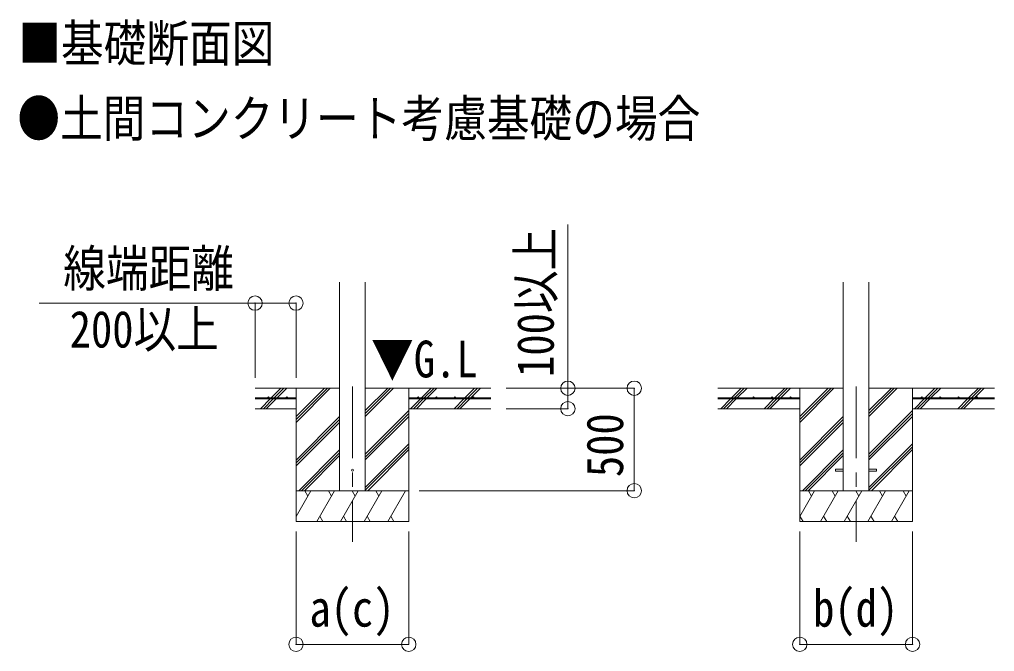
# Model space of a CAD drawing. Units: millimetres at full size, sheet at 1:70; details may follow other scales. Extents: x -19675 to 19675, y -13580 to 13580.
# Drawn here: x 10618 to 15375, y -9556 to -6471 of the extents above; entities that cross this region are included whole.
import ezdxf
from ezdxf.enums import TextEntityAlignment as Align

# ---------------------------------------------------------------- set-up
doc = ezdxf.new("R2010")
doc.units = ezdxf.units.MM
doc.header["$LTSCALE"] = 70
doc.header["$PDMODE"] = 32
doc.header["$PDSIZE"] = 70
doc.linetypes.add('CHAIN1', pattern=[8, 5, -1, 1, -1])
doc.layers.add('0-E', color=7, linetype='Continuous', lineweight=9)
doc.styles.add('ＭＳ ゴシック', font='')
doc.styles.get('ＭＳ ゴシック').set_extended_font_data('MS Gothic')

msp = doc.modelspace()

# ---------------------------------------------------------------- linework, layer by layer
at = {"layer": '0-E', "color": 6}
for p, q in [((13293.51, -7472.34), (13293.51, -8370.85)), ((11767.51, -7855.59), (11767.51, -8220.85)), ((11967.51, -7855.59), (11767.51, -7855.59)), ((11967.51, -7855.59), (11967.51, -8220.85)), ((13617.51, -8270.85), (12992.51, -8270.85)), ((13293.51, -8370.85), (12992.51, -8370.85)), ((11967.51, -9520.85), (11967.51, -8970.85)), ((12517.51, -9520.85), (12517.51, -8970.85)), ((14424.9, -9520.85), (14424.9, -8970.85)), ((14974.9, -9520.85), (14974.9, -8970.85)), ((11967.51, -9520.85), (12517.51, -9520.85)), ((14424.9, -9520.85), (14974.9, -9520.85))]:
    msp.add_line(p, q, dxfattribs=at)
at = {"layer": '0-E', "color": 4}
for p, q in [((12180.01, -8770.85), (12180.01, -7752.75)), ((12305.01, -8770.85), (12305.01, -7752.75)), ((14637.4, -7752.75), (14637.4, -8770.85)), ((14762.4, -7752.75), (14762.4, -8770.85)), ((14599.9, -8666.35), (14599.9, -8675.35)), ((14599.9, -8666.35), (14637.4, -8666.35)), ((14599.9, -8675.35), (14637.4, -8675.35)), ((14762.4, -8666.35), (14799.9, -8666.35)), ((14762.4, -8675.35), (14799.9, -8675.35)), ((14799.9, -8666.35), (14799.9, -8675.35))]:
    msp.add_line(p, q, dxfattribs=at)
at = {"layer": '0-E', "color": 6, "lineweight": 18}
msp.add_line((11767.51, -7855.59), (10714.67, -7855.59), dxfattribs=at)
at = {"layer": '0-E'}
for p, q in [((12180.01, -8270.85), (11767.51, -8270.85)), ((11846.48, -8318.35), (11893.98, -8270.85)), ((11860.62, -8318.35), (11908.12, -8270.85)), ((11874.76, -8318.35), (11922.26, -8270.85)), ((11967.51, -8270.85), (11967.51, -8920.85)), ((11967.51, -8437.73), (12134.39, -8270.85)), ((11967.51, -8423.59), (12120.25, -8270.85)), ((11967.51, -8409.44), (12106.11, -8270.85)), ((12305.01, -8408.6), (12442.76, -8270.85)), ((12305.01, -8394.45), (12428.62, -8270.85)), ((12305.01, -8380.31), (12414.48, -8270.85)), ((12305.01, -8270.85), (12917.51, -8270.85)), ((12517.51, -8270.85), (12517.51, -8920.85)), ((12579.11, -8318.35), (12626.61, -8270.85)), ((12593.25, -8318.35), (12640.75, -8270.85)), ((12607.39, -8318.35), (12654.89, -8270.85)), ((12791.24, -8318.35), (12838.74, -8270.85)), ((12805.38, -8318.35), (12852.88, -8270.85)), ((12819.53, -8318.35), (12867.03, -8270.85)), ((14637.4, -8270.85), (14024.9, -8270.85)), ((14091.73, -8318.35), (14139.23, -8270.85)), ((14110.73, -8313.49), (14153.38, -8270.85)), ((14120.02, -8318.35), (14167.52, -8270.85)), ((14303.87, -8318.35), (14351.37, -8270.85)), ((14318.01, -8318.35), (14365.51, -8270.85)), ((14332.15, -8318.35), (14379.65, -8270.85)), ((14424.9, -8270.85), (14424.9, -8920.85)), ((14424.9, -8437.73), (14591.78, -8270.85)), ((14424.9, -8423.59), (14577.64, -8270.85)), ((14424.9, -8409.44), (14563.5, -8270.85)), ((14762.4, -8408.6), (14900.15, -8270.85)), ((14762.4, -8394.45), (14886.01, -8270.85)), ((14762.4, -8380.31), (14871.87, -8270.85)), ((14762.4, -8270.85), (15374.9, -8270.85)), ((14974.9, -8270.85), (14974.9, -8920.85)), ((15036.5, -8318.35), (15084, -8270.85)), ((15050.64, -8318.35), (15098.14, -8270.85)), ((15064.78, -8318.35), (15112.28, -8270.85)), ((15248.63, -8318.35), (15296.13, -8270.85)), ((15262.77, -8318.35), (15310.27, -8270.85)), ((15276.92, -8318.35), (15324.42, -8270.85)), ((11795.38, -8369.44), (11841.48, -8323.35)), ((11808.12, -8370.85), (11855.62, -8323.35)), ((11822.26, -8370.85), (11869.76, -8323.35)), ((12526.61, -8370.85), (12574.11, -8323.35)), ((12540.75, -8370.85), (12588.25, -8323.35)), ((12554.89, -8370.85), (12602.39, -8323.35)), ((12738.74, -8370.85), (12786.24, -8323.35)), ((12752.88, -8370.85), (12800.38, -8323.35)), ((12767.03, -8370.85), (12814.53, -8323.35)), ((14039.23, -8370.85), (14086.73, -8323.35)), ((14053.38, -8370.85), (14100.88, -8323.35)), ((14067.52, -8370.85), (14115.02, -8323.35)), ((14252.77, -8369.44), (14298.87, -8323.35)), ((14265.51, -8370.85), (14313.01, -8323.35)), ((14279.65, -8370.85), (14327.15, -8323.35)), ((14984, -8370.85), (15031.5, -8323.35)), ((14998.14, -8370.85), (15045.64, -8323.35)), ((15012.28, -8370.85), (15059.78, -8323.35)), ((15196.13, -8370.85), (15243.63, -8323.35)), ((15210.27, -8370.85), (15257.77, -8323.35)), ((15224.41, -8370.85), (15271.92, -8323.35)), ((11967.51, -8370.85), (11767.51, -8370.85)), ((12517.51, -8370.85), (12917.51, -8370.85)), ((14424.9, -8370.85), (14024.9, -8370.85)), ((14974.9, -8370.85), (15374.9, -8370.85)), ((11967.51, -8621.57), (12180.01, -8409.08)), ((12305.01, -8592.44), (12517.51, -8379.94)), ((12305.01, -8606.58), (12517.51, -8394.09)), ((12305.01, -8620.73), (12517.51, -8408.23)), ((14424.9, -8621.57), (14637.4, -8409.08)), ((14762.4, -8592.44), (14974.9, -8379.94)), ((14762.4, -8606.58), (14974.9, -8394.09)), ((14762.4, -8620.73), (14974.9, -8408.23)), ((11967.51, -8635.72), (12180.01, -8423.22)), ((11967.51, -8649.86), (12180.01, -8437.36)), ((14424.9, -8635.72), (14637.4, -8423.22)), ((14424.9, -8649.86), (14637.4, -8437.36)), ((12305.01, -8754.57), (12517.51, -8542.07)), ((12305.01, -8768.71), (12517.51, -8556.22)), ((14762.4, -8754.57), (14974.9, -8542.07)), ((14762.4, -8768.71), (14974.9, -8556.22)), ((11980.37, -8770.85), (12180.01, -8571.21)), ((11994.51, -8770.85), (12180.01, -8585.35)), ((12008.66, -8770.85), (12180.01, -8599.49)), ((12317.02, -8770.85), (12517.51, -8570.36)), ((14437.76, -8770.85), (14637.4, -8571.21)), ((14451.9, -8770.85), (14637.4, -8585.35)), ((14466.05, -8770.85), (14637.4, -8599.49)), ((14774.41, -8770.85), (14974.9, -8570.36)), ((12517.51, -8770.85), (11967.51, -8770.85)), ((11967.51, -8896.3), (12039.94, -8770.85)), ((12024.94, -8796.83), (12009.94, -8770.85)), ((12068.81, -8920.85), (12155.41, -8770.85)), ((12140.41, -8796.83), (12125.41, -8770.85)), ((12184.28, -8920.85), (12270.88, -8770.85)), ((12255.88, -8796.83), (12240.88, -8770.85)), ((12299.75, -8920.85), (12386.35, -8770.85)), ((12371.35, -8796.83), (12356.35, -8770.85)), ((12415.22, -8920.85), (12501.82, -8770.85)), ((12471.82, -8770.85), (12471.82, -8770.85)), ((14974.9, -8770.85), (14424.9, -8770.85)), ((14424.9, -8896.3), (14497.33, -8770.85)), ((14482.33, -8796.83), (14467.33, -8770.85)), ((14526.2, -8920.85), (14612.8, -8770.85)), ((14597.8, -8796.83), (14582.8, -8770.85)), ((14641.67, -8920.85), (14728.27, -8770.85)), ((14713.27, -8796.83), (14698.27, -8770.85)), ((14757.14, -8920.85), (14843.74, -8770.85)), ((14828.74, -8796.83), (14813.74, -8770.85)), ((14872.61, -8920.85), (14959.21, -8770.85)), ((14944.21, -8796.83), (14929.21, -8770.85)), ((11967.51, -8920.85), (12517.51, -8920.85)), ((12083.81, -8894.87), (12098.81, -8920.85)), ((12199.28, -8894.87), (12214.28, -8920.85)), ((12314.75, -8894.87), (12329.75, -8920.85)), ((12430.22, -8894.87), (12445.22, -8920.85)), ((14424.9, -8920.85), (14974.9, -8920.85)), ((14425.73, -8894.87), (14440.73, -8920.85)), ((14541.2, -8894.87), (14556.2, -8920.85)), ((14656.67, -8894.87), (14671.67, -8920.85)), ((14772.14, -8894.87), (14787.14, -8920.85)), ((14887.61, -8894.87), (14902.61, -8920.85))]:
    msp.add_line(p, q, dxfattribs=at)
at = {"layer": '0-E', "linetype": 'CHAIN1'}
for p, q in [((12242.51, -8261.64), (12242.51, -9020.85)), ((14699.9, -8261.64), (14699.9, -9020.85))]:
    msp.add_line(p, q, dxfattribs=at)
at = {"layer": '0-E', "color": 3}
for p, q in [((11967.51, -8318.35), (11767.51, -8318.35)), ((11967.51, -8323.35), (11767.51, -8323.35)), ((11967.51, -8318.35), (11967.51, -8323.35)), ((12517.51, -8318.35), (12917.51, -8318.35)), ((12517.51, -8318.35), (12517.51, -8323.35)), ((12517.51, -8323.35), (12917.51, -8323.35)), ((14424.9, -8318.35), (14024.9, -8318.35)), ((14424.9, -8323.35), (14024.9, -8323.35)), ((14105.88, -8318.35), (14107.54, -8316.68)), ((14424.9, -8318.35), (14424.9, -8323.35)), ((14974.9, -8318.35), (15374.9, -8318.35)), ((14974.9, -8318.35), (14974.9, -8323.35)), ((14974.9, -8323.35), (15374.9, -8323.35))]:
    msp.add_line(p, q, dxfattribs=at)
at = {"layer": '0-E', "color": 6}
msp.add_lwpolyline([(13617.51, -8270.85), (13617.51, -8770.85), (12567.51, -8770.85)], dxfattribs=at)
at = {"layer": '0-E', "color": 3}
for centre in [(11832.51, -8315.85), (11922.51, -8315.85), (12562.51, -8315.85), (12652.51, -8315.85), (12742.51, -8315.85), (12832.51, -8315.85), (14109.9, -8315.85), (14199.9, -8315.85), (14289.9, -8315.85), (14379.9, -8315.85), (15019.9, -8315.85), (15109.9, -8315.85), (15199.9, -8315.85), (15289.9, -8315.85)]:
    msp.add_circle(centre, 2.5, dxfattribs=at)
at = {"layer": '0-E'}
msp.add_circle((12242.51, -8670.85), 5, dxfattribs=at)
at = {"layer": '0-E', "color": 6}
for p in [(11767.51, -7855.59), (11967.51, -7855.59), (13293.51, -8270.85), (13617.51, -8270.85), (13293.51, -8370.85), (13617.51, -8770.85), (11967.51, -9520.85), (12517.51, -9520.85), (14424.9, -9520.85), (14974.9, -9520.85)]:
    msp.add_point(p, dxfattribs=at)

# ---------------------------------------------------------------- texts
at = {"layer": '0-E', "style": 'ＭＳ ゴシック', "width": 0.85}
for s, p in [('■基礎断面図', (10612.58, -6730.7)), ('●土間コンクリート考慮基礎の場合', (10607.93, -7097.6)), ('線端距離', (10831.89, -7829.62)), ('200以上', (10863.06, -8126.06)), ('▼G.L', (12333.4, -8271.93)), ('a(c)', (12032.51, -9488.1)), ('b(d)', (14489.9, -9488.1))]:
    msp.add_text(s, height=179.6, dxfattribs=at).set_placement(p, align=Align.BOTTOM_LEFT)
for s, p in [('100以上', (13278.69, -8215.78)), ('500', (13617.07, -8704.6))]:
    msp.add_text(s, height=179.6, rotation=90, dxfattribs=at).set_placement(p, align=Align.BOTTOM_LEFT)

doc.saveas('drawing.dxf')
